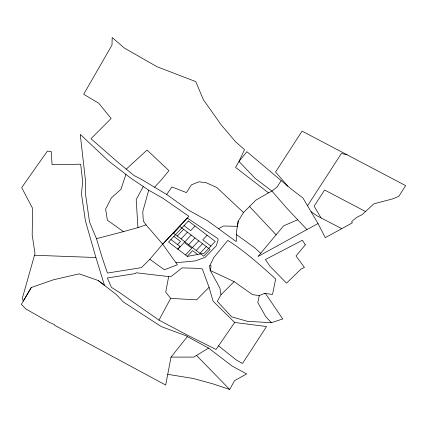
<?xml version="1.0" encoding="UTF-8"?>
<svg xmlns="http://www.w3.org/2000/svg" width="427" height="427" viewBox="0 0 427 427"><rect width="100%" height="100%" fill="white"/><g stroke="black" fill="none" stroke-linecap="round" stroke-linejoin="round"><path stroke-width="0.64" d="M268.53 192.855L255.922 200.119L243.497 212.539L238.218 221.133L236.569 231.386L236.222 241.581L207.613 220.775L188.697 210.255L166.685 194.466L141.583 179.441L133.854 175.385L118.188 162.516L90.967 138.711L111.137 118.487L98.765 103.238L83.681 94.271L111.991 45.065L112.173 37.533L124.487 48.139L157.051 66.74L195.753 81.594L203.417 99.758L221.031 124.647L235.474 141.679L244.527 149.605L238.981 161.459L235.565 167.395L268.53 192.855L271.935 191.072L277.166 186.914L281.19 180.632L246.897 151.692L238.981 161.459L255.084 178.299L271.935 191.072L286.693 208.045L306.949 229.561L318.046 223.545L325.299 237.658L352.376 222.825L351.581 221.869L351.997 221.41A29.543 26.506 2.5 0 1 357.933 216.729L362.117 214.658L373.908 203.818L392.317 198.982L398.791 196.351L405.65 185.622L302.076 131.126L275.586 171.996L287.878 186.225M238.218 221.133L237.38 226.326L223.454 226.006L218.405 228.771M31.251 287.536L23.213 301.232L22.444 297.87L34.998 253.51L32.185 234.877L32.612 208.403L21.681 187.613L47.349 151.158L51.197 151.414L52.094 164.699L80.666 164.198L82.657 181.358L81.477 194.029L85.405 220.855L95.91 257.524L104.471 285.348L98.189 280.48L79.176 273.851L53.194 279.856L31.251 287.536L21.35 304.376L26.042 309.084L49.89 322.62L54.501 324.6L54.533 325.225L165.692 385.047L171.03 357.105L187.336 336.615L208.589 348.074L232.117 366.051L246.635 373.919L234.572 380.633L229.673 389.467L212.913 383.862L193.442 378.514L167.768 374.33M168.665 276.579L165.713 292.196L170.661 298.388L196.623 299.834L209.07 287.302L202.281 268.882L196.66 268.316L182.099 267.884L171.392 276.301L168.665 276.579L136.154 272.762L135.428 273.558L107.326 277.977L111.399 287.35L118.663 291.924L158.972 320.117L187.864 335.398L216.073 349.462L234.663 322.492L266.539 326.532L242.536 363.446L236.771 360.324L218.533 345.891M259.317 295.569L257.791 302.535L265.583 316.359L271.358 322.711L282.738 318.942L265.418 293.461L264.548 293.338L259.317 295.569L252.517 294.657L234.129 281.628L210.223 270.451L209.529 266.154L213.916 257.369L227.804 240.417C245.13 251.348 260.417 265.3 275.671 278.916L272.522 294.465L264.548 293.338M148.687 190.17L142.751 211.733L143.328 221.037L146.066 224.88L162.671 244.159L177.402 264.788L164.331 269.779L149.818 259.269L141.417 267.638L107.417 273.056L102.16 257.529L96.449 238.666L89.553 222.099L85.443 193.612L85.576 181.256L80.233 134.372L108.645 161.043L130.614 178.016L148.687 190.17L162.863 198.235L188.899 216.308L162.671 244.159L149.818 259.269M125.933 174.339L120.926 189.358L111.463 197.76L105.629 209.123L107.374 220.209L123.483 231.615L137.953 227.623L146.066 224.88M158.972 320.117L170.661 298.388M143.221 186.652L136.197 199.574L137.953 227.623M234.129 281.628L220.989 294.731L217.295 301.355L231.642 316.818L247.527 321.334L271.358 322.711M307.531 205.75L341.419 153.464L347.146 154.755M166.685 194.466L171.921 186.93L186.428 192.614L191.381 184.88L198.768 181.811L205.974 182.639L216.948 187.592L243.497 212.539M306.949 229.561L257.972 256.526L283.549 225.872L297.571 219.83M154.611 187.154L160.899 180.381L168.964 170.64L147.064 150.058L126.291 169.087M162.671 244.159L187.288 218.026L217.909 238.64L218.117 240.262L216.233 245.835L205.227 257.31L195.262 260.934L175.935 262.728M177.29 236.04L183.637 229.304M181.075 238.923L187.421 232.187M177.547 244.57L180.509 241.426L173.89 236.387M195.016 226.022L190.661 230.649L184.042 225.611M177.723 249.048L180.103 246.518L170.928 239.536M177.904 249.187L184.25 242.451L191.819 248.21L185.473 254.946M184.859 241.805L191.205 235.063M188.643 244.682L194.99 237.946M192.428 247.564L198.774 240.828M187.272 256.317L192.614 250.644L197.626 254.465M207.127 235.24L202.766 239.867L210.895 246.053M196.207 250.446L202.553 243.705M199.991 253.323L206.337 246.587M208.589 348.074L193.853 357.095L171.03 357.105M96.449 238.666L123.483 231.615M34.704 255.266L95.91 257.524M341.755 228.642L317.09 215.848L311.064 211.728M209.929 265.359L211.125 265.978L210.223 270.451L219.905 288.076L220.989 294.731M365.613 211.584L324.621 190.004L314.139 206.188L321.088 217.957M236.462 234.594L254.711 247.777L260.678 253.296M98.189 280.48L116.299 294.518L123.462 302.049L161.465 326.671L186.556 335.942L187.336 336.615M281.19 180.632L291.406 189.182L302.957 198.011L318.046 223.545M234.663 322.492L213.068 301.142L209.07 287.302M196.532 355.429L229.673 389.467M249.523 206.513L276.136 234.845M305.289 244.847L296.023 255.949L304.43 267.43L301.099 269.005L286.517 283.122L270.003 266.309L265.402 259.536L302.433 240.241L305.289 244.847M179.858 226.422L173.511 233.163L203.775 256.205L210.121 249.469L179.858 226.422M188.403 220.983L168.548 242.061L187.389 256.408L204.143 253.227L215.256 241.431L188.403 220.983"/></g></svg>
